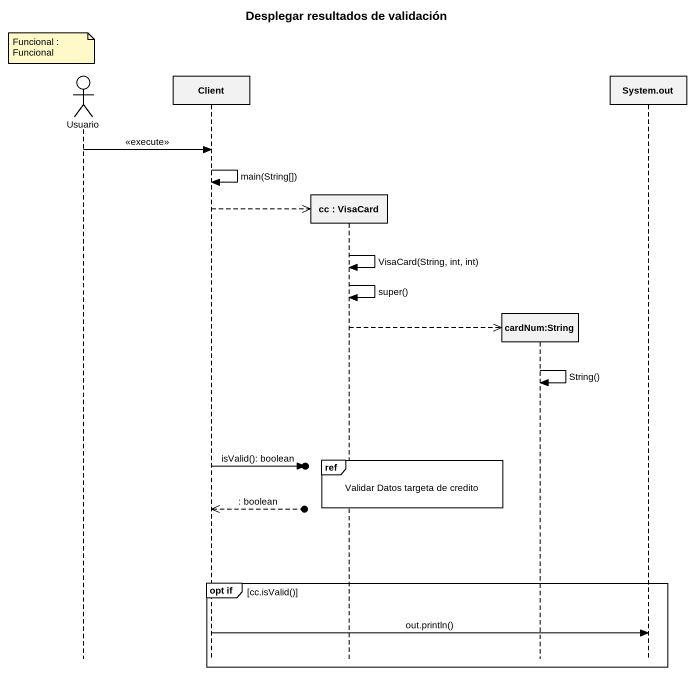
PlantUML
@startuml
title Desplegar resultados de validación
hide footbox
actor Usuario
participant Client
participant "cc : VisaCard" as cc
participant "cardNum:String" as cardNum_String
participant "System.out" as System_out

note over Usuario : Funcional : Funcional
Usuario -> Client : <<execute>>
Client -> Client : main(String[])
Client -->> cc **
cc -> cc : VisaCard(String, int, int)
cc -> cc : super()
cc -->> cardNum_String **
cardNum_String -> cardNum_String : String()
ref over cc : Validar Datos targeta de credito
Client ->o] : isValid(): boolean
Client <<--o] : : boolean
group opt if [cc.isValid()]
  Client -> System_out : out.println()
end
@enduml
